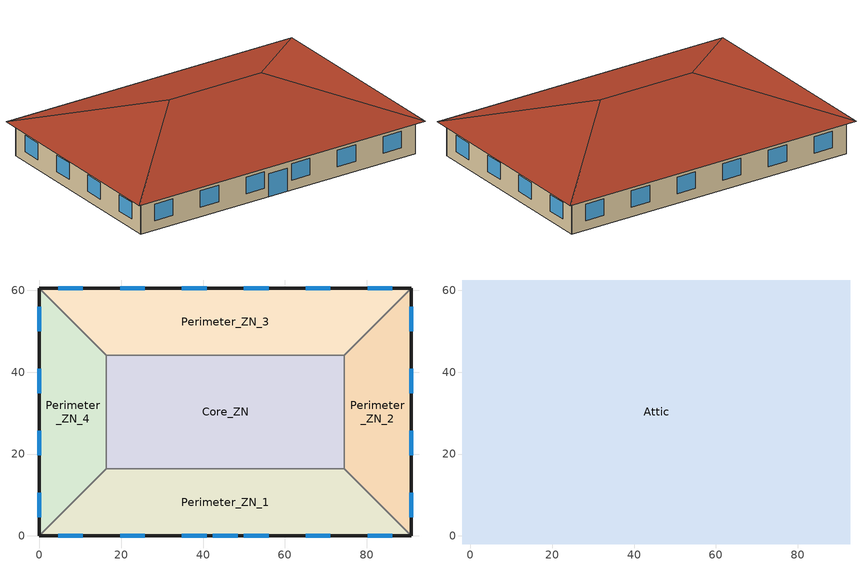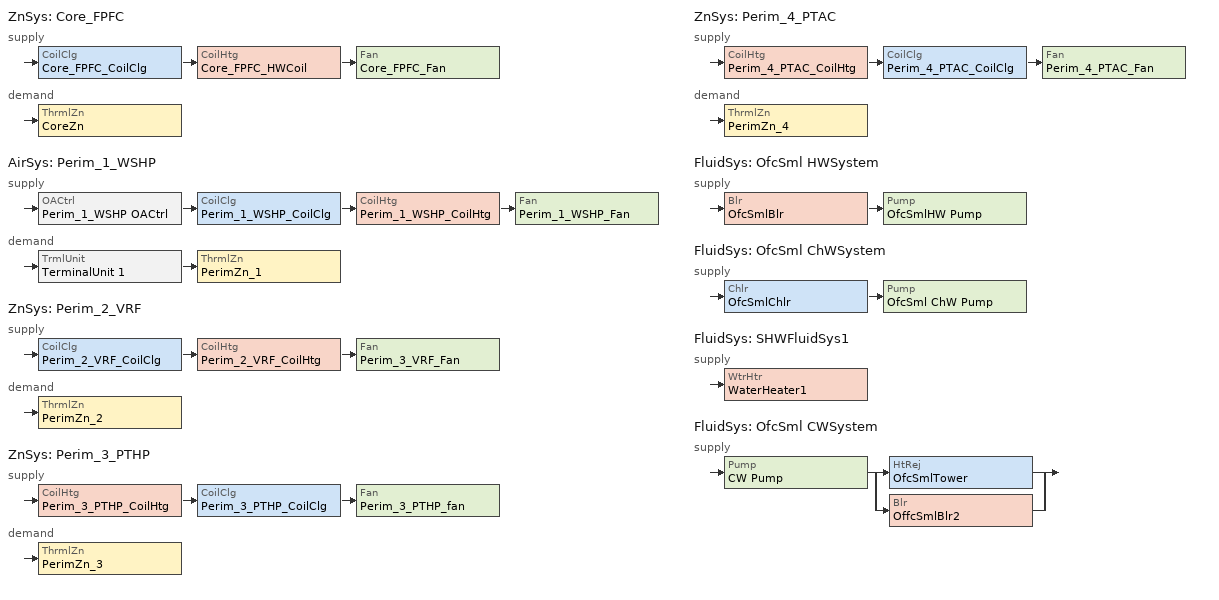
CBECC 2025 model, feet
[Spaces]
Perimeter_ZN_1
 floor ground (Base_CZ12-SlabOnOrBelowGradeF073): 74.44,16.4 90.85,0 0,0 16.4,16.4 z0
 wall outside (Base_CZ12-NonresMetalFrameWallU062): 0,0 90.85,0 z0:10.01
 wall to Perimeter_ZN_2 (NACM_Interior Wall): 90.85,0 74.44,16.4 z0:10.01
 wall to Core_ZN (NACM_Interior Wall): 74.44,16.4 16.4,16.4 z0:10.01
 wall to Perimeter_ZN_4 (NACM_Interior Wall): 16.4,16.4 0,0 z0:10.01
 window (Base_AllCZ_FixedWindowU36): 4.56,0 10.56,0 / 65.12,0 71.13,0 / 50,0 56,0 / 80.28,0 86.29,0 / 19.72,0 25.72,0 / 34.84,0 40.85,0 z2.95:7.95; 42.42,0 48.43,0 z0:7
Perimeter_ZN_2
 floor ground (Base_CZ12-SlabOnOrBelowGradeF073): 90.85,60.56 90.85,0 74.44,16.4 74.44,44.16 z0
 wall outside (Base_CZ12-NonresMetalFrameWallU062): 90.85,0 90.85,60.56 z0:10.01
 wall to Perimeter_ZN_3 (NACM_Interior Wall): 90.85,60.56 74.44,44.16 z0:10.01
 wall to Core_ZN (NACM_Interior Wall): 74.44,44.16 74.44,16.4 z0:10.01
 window (Base_AllCZ_FixedWindowU36): 90.85,34.84 90.85,40.85 / 90.85,50 90.85,56 / 90.85,19.72 90.85,25.72 / 90.85,4.56 90.85,10.56 z2.95:7.95
Core_ZN
 floor ground (Base_CZ12-SlabOnOrBelowGradeF073): 74.44,44.16 74.44,16.4 16.4,16.4 16.4,44.16 z0
 wall to Perimeter_ZN_3 (NACM_Interior Wall): 74.44,44.16 16.4,44.16 z0:10.01
 wall to Perimeter_ZN_4 (NACM_Interior Wall): 16.4,44.16 16.4,16.4 z0:10.01
Perimeter_ZN_3
 floor ground (Base_CZ12-SlabOnOrBelowGradeF073): 90.85,60.56 74.44,44.16 16.4,44.16 0,60.56 z0
 wall outside (Base_CZ12-NonresMetalFrameWallU062): 90.85,60.56 0,60.56 z0:10.01
 wall to Perimeter_ZN_4 (NACM_Interior Wall): 0,60.56 16.4,44.16 z0:10.01
 window (Base_AllCZ_FixedWindowU36): 25.72,60.56 19.72,60.56 / 71.13,60.56 65.12,60.56 / 86.29,60.56 80.28,60.56 / 10.56,60.56 4.56,60.56 / 56,60.56 50,60.56 / 40.85,60.56 34.84,60.56 z2.95:7.95
Perimeter_ZN_4
 floor ground (Base_CZ12-SlabOnOrBelowGradeF073): 0,60.56 16.4,44.16 16.4,16.4 0,0 z0
 wall outside (Base_CZ12-NonresMetalFrameWallU062): 0,60.56 0,0 z0:10.01
 window (Base_AllCZ_FixedWindowU36): 0,56 0,50 / 0,40.85 0,34.84 / 0,10.56 0,4.56 / 0,25.72 0,19.72 z2.95:7.95
Attic
 floor outside (Base_CZ12-NonresOtherFloorU071): 92.81,62.53 90.85,60.56 0,60.56 -1.97,62.53 z10.01; 92.81,62.53 92.81,-1.97 90.85,0 90.85,60.56 z10.01; -1.97,62.53 0,60.56 0,0 -1.97,-1.97 z10.01; 90.85,0 92.81,-1.97 -1.97,-1.97 0,0 z10.01
 floor to Core_ZN (NACM_Drop Ceiling): 74.44,44.16 74.44,16.4 16.4,16.4 16.4,44.16 z10.01
 floor to Perimeter_ZN_2 (NACM_Drop Ceiling): 90.85,60.56 90.85,0 74.44,16.4 74.44,44.16 z10.01
 floor to Perimeter_ZN_4 (NACM_Drop Ceiling): 0,60.56 16.4,44.16 16.4,16.4 0,0 z10.01
 floor to Perimeter_ZN_1 (NACM_Drop Ceiling): 74.44,16.4 90.85,0 0,0 16.4,16.4 z10.01
 floor to Perimeter_ZN_3 (NACM_Drop Ceiling): 90.85,60.56 74.44,44.16 16.4,44.16 0,60.56 z10.01
 roof outside (Base_CZ12-SteepNonresWoodFramingAndOtherRoofU039): 60.56,30.28,20.77 92.81,62.53,10.01 -1.97,62.53,10.01 30.28,30.28,20.77; 30.28,30.28,20.77 -1.97,62.53,10.01 -1.97,-1.97,10.01; 60.56,30.28,20.77 92.81,-1.97,10.01 92.81,62.53,10.01; 30.28,30.28,20.77 -1.97,-1.97,10.01 92.81,-1.97,10.01 60.56,30.28,20.77
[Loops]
ZnSys 'Core_FPFC'
 supply: CoilClg 'Core_FPFC_CoilClg' > CoilHtg 'Core_FPFC_HWCoil' > Fan 'Core_FPFC_Fan'
 demand: ThrmlZn 'CoreZn'
AirSys 'Perim_1_WSHP'
 supply: OACtrl 'Perim_1_WSHP OACtrl' > CoilClg 'Perim_1_WSHP_CoilClg' > CoilHtg 'Perim_1_WSHP_CoilHtg' > Fan 'Perim_1_WSHP_Fan'
 demand: TrmlUnit 'TerminalUnit 1' > ThrmlZn 'PerimZn_1'
ZnSys 'Perim_2_VRF'
 supply: CoilClg 'Perim_2_VRF_CoilClg' > CoilHtg 'Perim_2_VRF_CoilHtg' > Fan 'Perim_3_VRF_Fan'
 demand: ThrmlZn 'PerimZn_2'
ZnSys 'Perim_3_PTHP'
 supply: CoilHtg 'Perim_3_PTHP_CoilHtg' > CoilClg 'Perim_3_PTHP_CoilClg' > Fan 'Perim_3_PTHP_fan'
 demand: ThrmlZn 'PerimZn_3'
ZnSys 'Perim_4_PTAC'
 supply: CoilHtg 'Perim_4_PTAC_CoilHtg' > CoilClg 'Perim_4_PTAC_CoilClg' > Fan 'Perim_4_PTAC_Fan'
 demand: ThrmlZn 'PerimZn_4'
FluidSys 'OfcSml HWSystem'
 supply: Blr 'OfcSmlBlr' > Pump 'OfcSmlHW Pump'
FluidSys 'OfcSml ChWSystem'
 supply: Chlr 'OfcSmlChlr' > Pump 'OfcSml ChW Pump'
FluidSys 'SHWFluidSys1'
 supply: WtrHtr 'WaterHeater1'
FluidSys 'OfcSml CWSystem'
 supply: Pump 'CW Pump' > split
  | HtRej 'OfcSmlTower'
  | Blr 'OffcSmlBlr2'
[Proj]
OffSml-MultiHVACSys: ZipCode=95814; AirBarrier=Air barrier - not verified; DebugScreen=1
[Bldg]
Small Office: FuncClassMthd=AreaCategoryMethod; TotStoryCnt=1; AboveGrdStoryCnt=1
[ConsAssm]
Base_CZ12-SlabOnOrBelowGradeF073: CompatibleSurfType=UndergroundFloor; SlabType=UnheatedSlabOnGrade; MatRef[1]=Concrete - 140 lb/ft3 - 6 in.
Base_CZ12-NonresMetalFrameWallU062: CompatibleSurfType=ExteriorWall; MatRef[1]=Stucco - 7/8 in.; MatRef[2]=Compliance Insulation R13.99; MatRef[3]=Air - Metal Wall Framing - 16 or 24 in. OC; MatRef[4]=Gypsum Board - 1/2 in.
NACM_Interior Wall: CompatibleSurfType=InteriorWall; MatRef[1]=Gypsum Board - 5/8 in.; MatRef[2]=Air - Metal Wall Framing - 16 or 24 in. OC; MatRef[3]=Gypsum Board - 5/8 in.
Base_CZ12-SteepNonresWoodFramingAndOtherRoofU039: CompatibleSurfType=Roof; MatRef[1]=Metal Standing Seam - 1/16 in.; MatRef[2]=Compliance Insulation R24.86; CRRCInitialRefl=0.2; CRRCAgedRefl=0.2; CRRCInitialEmit=0.85; CRRCAgedEmit=0.85; CRRCProdID=XXXX-XXXX
Base_CZ12-NonresOtherFloorU071: CompatibleSurfType=ExteriorFloor; MatRef[1]=Compliance Insulation R9.83; MatRef[2]=Plywood - 5/8 in.; MatRef[3]=Carpet - 3/4 in.
NACM_Drop Ceiling: CompatibleSurfType=InteriorFloor; MatRef[1]=Acoustic Tile - 3/4 in.
[Mat]
Name | CodeCat | CodeItem
Concrete - 140 lb/ft3 - 6 in. | Concrete | Concrete - 140 lb/ft3 - 6 in.
Stucco - 7/8 in. | Plastering Materials | Stucco - 7/8 in.
Compliance Insulation R13.99 | Insulation Board | Compliance Insulation R13.99
Air - Metal Wall Framing - 16 or 24 in. OC | Air | Air - Metal Wall Framing - 16 or 24 in. OC
Gypsum Board - 1/2 in. | Bldg Board and Siding | Gypsum Board - 1/2 in.
Gypsum Board - 5/8 in. | Bldg Board and Siding | Gypsum Board - 5/8 in.
Metal Standing Seam - 1/16 in. | Roofing | Metal Standing Seam - 1/16 in.
Compliance Insulation R24.86 | Insulation Board | Compliance Insulation R24.86
Compliance Insulation R9.83 | Insulation Board | Compliance Insulation R9.83
Plywood - 5/8 in. | Bldg Board and Siding | Plywood - 5/8 in.
Carpet - 3/4 in. | Finish Materials | Carpet - 3/4 in.
Acoustic Tile - 3/4 in. | Finish Materials | Acoustic Tile - 3/4 in.
[FenCons]
Base_AllCZ_FixedWindowU36: FenType=VerticalFenestration; FenProdType=FixedWindow; AssmContext=Manufactured; CertificationMthd=NFRCRated; SHGC=0.25; UFactor=0.36; VT=0.42
[Story]
Building Story 1
[Spc] Story=Building Story 1
Name | ThrmlZnRef | Vol | SpcFuncDefaultsRef | SpcFunc | PriSide100PctControlled | SecSide100PctControlled | SHWFluidSegRef | CondgType
Perimeter_ZN_1 | PerimZn_1 | 12219.7 | Office Defaults | Office Area (>250 square feet) | 1 | 1 | SHWSupply1
Perimeter_ZN_2 | PerimZn_2 | 7248.87 | Office Defaults | Office Area (>250 square feet) | 1 | 1 | SHWSupply1
Perimeter_ZN_3 | PerimZn_3 | 12219.7 | Office Defaults | Office Area (>250 square feet) | 1 | 1 | SHWSupply1
Perimeter_ZN_4 | PerimZn_4 | 7248.87 | Office Defaults | Office Area (>250 square feet) | 1 | 1 | SHWSupply1
Core_ZN | CoreZn | 16119.6 | Office Defaults |  |  |  | SHWSupply1
Attic | Attic Thermal Zone | 28195.7 |  | Unoccupied-Exclude from Gross Floor Area |  | 0 |  | IndirectlyConditioned
[ThrmlZn]
Attic Thermal Zone: Type=Unconditioned
CoreZn: Type=Conditioned; PriAirCondgSysRef=( Core_FPFC, - none - )
PerimZn_1: PriAirCondgSysRef=( Perim_1_WSHP, - none - ); AddClgSys=0
PerimZn_2: PriAirCondgSysRef=( Perim_2_VRF, - none - )
PerimZn_3: PriAirCondgSysRef[1]=Perim_3_PTHP
PerimZn_4: PriAirCondgSysRef[1]=Perim_4_PTAC
[ZnSys]
Name | Type | VRFSysRef | HtgDsgnSupAirTemp
Core_FPFC | FPFC
Perim_2_VRF | VRF | VRFSystem
Perim_3_PTHP | PTHP |  | 105
Perim_4_PTAC | PTAC |  | 105
[CoilClg]
Name | Sys | Type | FluidSegInRef | FluidSegOutRef | CndsrType
Core_FPFC_CoilClg | Core_FPFC | ChilledWater | OfcSml ChWPrimSupSeg | OfcSml ChWPrimRetSeg
Perim_1_WSHP_CoilClg | Perim_1_WSHP | DirectExpansion | OfcSml CWPrimSupSeg | OfcSml CWPrimRetSeg | WaterSource
Perim_2_VRF_CoilClg | Perim_2_VRF | VRF | OfcSml ChWPrimSupSeg | OfcSml ChWPrimRetSeg
Perim_3_PTHP_CoilClg | Perim_3_PTHP | DirectExpansion
Perim_4_PTAC_CoilClg | Perim_4_PTAC | DirectExpansion
[CoilHtg]
Name | Sys | Type | FluidSegInRef | FluidSegOutRef | CndsrType
Core_FPFC_HWCoil | Core_FPFC | HotWater | OfcSml HWPrimSupSeg | OfcSml HWPrimRetSeg
Perim_1_WSHP_CoilHtg | Perim_1_WSHP | HeatPump | OfcSml CWPrimSupSeg | OfcSml CWPrimRetSeg | WaterSource
Perim_2_VRF_CoilHtg | Perim_2_VRF | VRF
Perim_3_PTHP_CoilHtg | Perim_3_PTHP | HeatPump | OfcSml HWPrimSupSeg | OfcSml HWPrimRetSeg
Perim_4_PTAC_CoilHtg | Perim_4_PTAC | Resistance | OfcSml HWPrimSupSeg | OfcSml HWPrimRetSeg
[Fan]
Name | Sys | CtrlMthd | ModelingMthd | PwrIdx
Core_FPFC_Fan | Core_FPFC | ConstantVolume
Perim_1_WSHP_Fan | Perim_1_WSHP | VariableSpeedDrive | PowerPerUnitFlow | 0.35
Perim_3_VRF_Fan | Perim_2_VRF | TwoSpeed
Perim_3_PTHP_fan | Perim_3_PTHP | TwoSpeed
Perim_4_PTAC_Fan | Perim_4_PTAC | TwoSpeed
[AirSys]
Perim_1_WSHP: Type=SZVAVHP
[AirSeg] Sys=Perim_1_WSHP
Perim_1_WSHP Supply; Perim_1_WSHP Return
[TrmlUnit]
TerminalUnit 1: Sys=Perim_1_WSHP; Type=Uncontrolled; ZnServedRef=PerimZn_1
[OACtrl]
Perim_1_WSHP OACtrl: Sys=Perim_1_WSHP
[VRFSys]
VRFSystem: CtrlPriority=LoadPriority; EER=13; COP=4; DefHtSrc=Electric
[FluidSys]
Name | Type | CtrlType | TempCtrl
OfcSml HWSystem | HotWater
OfcSml ChWSystem | ChilledWater
SHWFluidSys1 | ServiceHotWater
OfcSml CWSystem | CondenserWater | DDC | FixedDualSetpoint
[FluidSeg]
Name | Sys | Type | Src
OfcSml HWPrimSupSeg | OfcSml HWSystem | PrimarySupply
OfcSml HWPrimRetSeg | OfcSml HWSystem | PrimaryReturn
OfcSml ChWPrimSupSeg | OfcSml ChWSystem | PrimarySupply
OfcSml ChWPrimRetSeg | OfcSml ChWSystem | PrimaryReturn
SHWSupply1 | SHWFluidSys1 | PrimarySupply
SHWMakeup1 | SHWFluidSys1 | MakeupFluid | MunicipalWater
OfcSml CWPrimSupSeg | OfcSml CWSystem | PrimarySupply
OfcSml CWPrimRetSeg | OfcSml CWSystem | PrimaryReturn
[Blr] Type=HotWater; FuelSrc=Gas
Name | Sys | DraftType | FluidSegInRef | FluidSegOutRef | CapRtd | ThrmlEff
OfcSmlBlr | OfcSml HWSystem | MechanicalNoncondensing | OfcSml HWPrimRetSeg | OfcSml HWPrimSupSeg | 90000
OffcSmlBlr2 | OfcSml CWSystem | Condensing | OfcSml CWPrimRetSeg | OfcSml CWPrimSupSeg |  | 0.95
[Pump]
Name | Sys | SpdCtrl | OperCtrl
OfcSmlHW Pump | OfcSml HWSystem | ConstantSpeed
OfcSml ChW Pump | OfcSml ChWSystem | VariableSpeed
CW Pump | OfcSml CWSystem | VariableSpeed | OnDemand
[Chlr]
OfcSmlChlr: Sys=OfcSml ChWSystem; Type=Screw; FuelSrc=Electric; CndsrType=Air; EvapFluidSegInRef=OfcSml ChWPrimRetSeg; EvapFluidSegOutRef=OfcSml ChWPrimSupSeg; CapRtd=200000; KwPerTon=0.56; EER=10.1; IPLVKwPerTon=0.5; IPLVEER=13.7
[WtrHtr]
WaterHeater1: Sys=SHWFluidSys1; FluidSegOutRef=SHWSupply1; FluidSegMakeupRef=SHWMakeup1; StorCap=7; EF=0.93; ThrmlEff=0.78; CapRtd=7163
[SpcFuncDefaults]
Office Defaults: SpcFunc=Office Area (>250 square feet)
[HtRej]
OfcSmlTower: Sys=OfcSml CWSystem; FluidSegInRef=OfcSml CWPrimRetSeg; FluidSegOutRef=OfcSml CWPrimSupSeg
